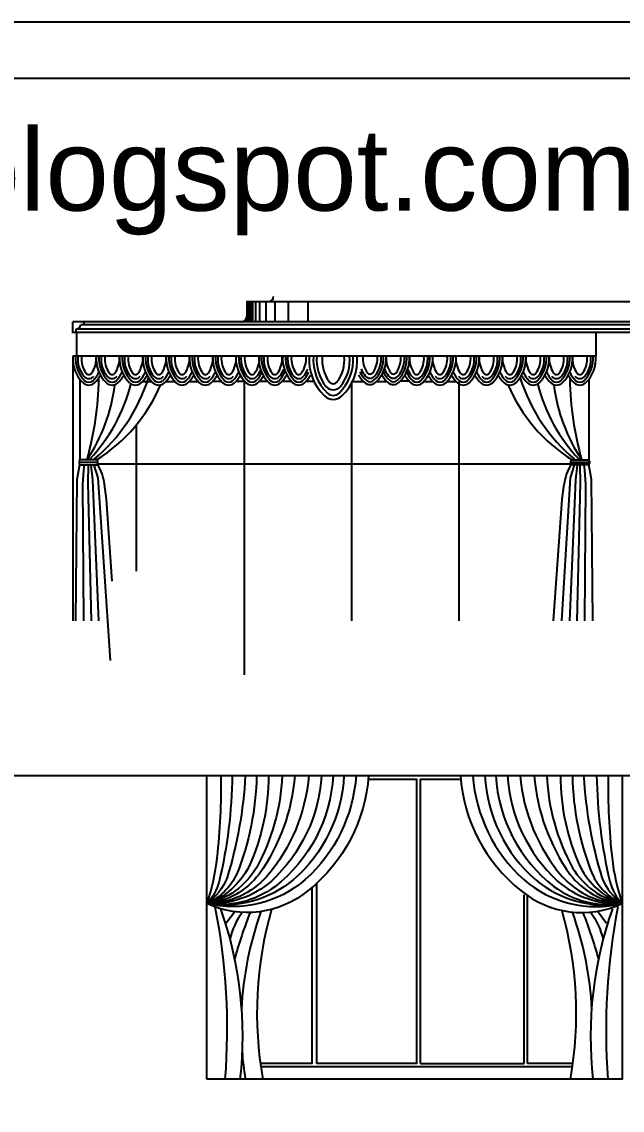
# Model space of a CAD drawing. Header units: inches. Extents: x 3.4 to 45.9, y 7.2 to 32.
# Drawn here: x 9.86 to 13.42, y 25.58 to 32.03 of the extents above; entities that cross this region are included whole.
import ezdxf

# ---------------------------------------------------------------- set-up
doc = ezdxf.new("R2010")
doc.units = ezdxf.units.IN
doc.header["$MEASUREMENT"] = 0
for name, color, linetype in [('02', 2, 'Continuous'), ('4', 4, 'Continuous'), ('kadrbm', 4, 'Continuous')]:
    doc.layers.add(name, color=color, linetype=linetype)
doc.styles.add('bmmm', font='swissel.ttf')

# ---------------------------------------------------------------- blocks, each defined once
blk = doc.blocks.new('kadrbm')
at = {"layer": 'kadrbm', "color": 4}
blk.add_lwpolyline([(0, 0), (0, 24.7972), (21, 24.7972), (21, 0), (0, 0)], close=True, dxfattribs=at)
blk.add_lwpolyline([(20.6631, 0.3257), (20.6631, 24.4603), (0.3369, 24.4603), (0.3369, 0.3257), (20.6631, 0.3257)], dxfattribs=at)
at = {"layer": 'kadrbm', "color": 211, "true_color": 0xf674fb, "style": 'bmmm'}
blk.add_text('www.cad-libraries.blogspot.com', height=0.485134, dxfattribs=at).set_placement((0.5726, 23.6772))

msp = doc.modelspace()

# ---------------------------------------------------------------- linework, layer by layer
at = {"layer": '02'}
for p, q in [((11.1945, 30.3743), (15.5003, 30.3743)), ((11.1969, 30.3743), (11.1969, 30.2543)), ((11.1997, 30.3743), (11.1997, 30.2543)), ((11.2057, 30.3743), (11.2057, 30.2543)), ((11.2111, 30.3743), (11.2111, 30.2543)), ((11.2189, 30.3743), (11.2189, 30.2543)), ((11.2303, 30.3743), (11.2303, 30.2543)), ((11.2472, 30.3743), (11.2472, 30.2543)), ((11.2721, 30.3743), (11.2721, 30.2543)), ((11.3086, 30.3743), (11.3086, 30.2543)), ((11.3623, 30.3743), (11.3623, 30.2543)), ((11.4413, 30.3743), (11.4413, 30.2543)), ((11.5575, 30.3743), (11.5575, 30.2543)), ((10.1639, 30.1873), (10.1639, 30.2543)), ((16.3967, 30.2543), (10.1639, 30.2543)), ((16.3967, 30.2351), (10.2122, 30.2351)), ((10.2319, 30.2351), (10.2319, 30.2543)), ((16.3967, 30.1903), (10.1639, 30.1903)), ((16.3967, 30.2103), (10.1833, 30.2103)), ((10.1833, 30.1903), (10.1833, 30.2103)), ((10.1879, 30.0503), (10.1879, 30.1903)), ((13.2661, 30.1903), (13.2661, 30.0503)), ((13.2661, 30.0503), (10.1645, 30.0503)), ((10.1645, 30.0503), (10.1645, 28.4799)), ((10.2052, 29.9145), (10.2052, 29.4328)), ((10.5778, 29.9003), (10.6322, 29.9003)), ((10.7161, 29.9003), (10.7704, 29.9003)), ((10.8543, 29.9003), (10.9087, 29.9003)), ((11.047, 29.9003), (10.9926, 29.9003)), ((11.1853, 29.9003), (11.1309, 29.9003)), ((11.1803, 29.9003), (11.1803, 28.1603)), ((11.3236, 29.9003), (11.2658, 29.9003)), ((11.4656, 29.9003), (11.4041, 29.9003)), ((11.6004, 29.9003), (11.546, 29.9003)), ((11.8183, 28.4799), (11.8183, 29.9003)), ((11.8183, 29.9003), (11.8879, 29.9003)), ((11.9669, 29.9003), (12.0264, 29.9003)), ((12.1079, 29.9029), (12.1623, 29.9029)), ((12.2453, 29.9003), (12.2997, 29.9003)), ((12.3836, 29.9003), (12.438, 29.9003)), ((12.4564, 28.4799), (12.4564, 29.9003)), ((13.2254, 29.9145), (13.2254, 29.4328)), ((10.5422, 28.7751), (10.5422, 29.6438)), ((10.1903, 29.3187), (10.2052, 29.4074)), ((10.2029, 29.4272), (10.2029, 29.4131)), ((10.3131, 29.4201), (10.2029, 29.4201)), ((10.305, 29.4353), (10.211, 29.4353)), ((10.211, 29.405), (10.305, 29.405)), ((10.2303, 29.374), (10.2332, 29.405)), ((10.2546, 29.2985), (10.2566, 29.4033)), ((10.2829, 29.3157), (10.2727, 29.4033)), ((10.3149, 29.3291), (10.2902, 29.4033)), ((10.3129, 29.4111), (13.2275, 29.4111)), ((10.3131, 29.4131), (10.3131, 29.4272)), ((13.1157, 29.3291), (13.1404, 29.4033)), ((13.1175, 29.4131), (13.1175, 29.4272)), ((13.2277, 29.4201), (13.1175, 29.4201)), ((13.1256, 29.4353), (13.2196, 29.4353)), ((13.2196, 29.405), (13.1256, 29.405)), ((13.1477, 29.3157), (13.1579, 29.4033)), ((13.176, 29.2985), (13.174, 29.4033)), ((13.2003, 29.374), (13.1974, 29.405)), ((13.2403, 29.3187), (13.2254, 29.4074)), ((13.2277, 29.4272), (13.2277, 29.4131)), ((10.1819, 28.4799), (10.1903, 29.3187)), ((10.2239, 29.2885), (10.2303, 29.374)), ((10.3193, 28.4799), (10.2829, 29.3157)), ((10.3883, 28.2454), (10.3149, 29.3291)), ((13.0647, 28.4799), (13.1157, 29.3291)), ((13.1113, 28.4799), (13.1477, 29.3157)), ((13.2067, 29.2885), (13.2003, 29.374)), ((13.2487, 28.4799), (13.2403, 29.3187)), ((10.2287, 28.4799), (10.2239, 29.2885)), ((10.2744, 28.4799), (10.2546, 29.2985)), ((10.3632, 29.2013), (10.3514, 29.2914)), ((13.0674, 29.2013), (13.0792, 29.2914)), ((13.1562, 28.4799), (13.176, 29.2985)), ((13.2019, 28.4799), (13.2067, 29.2885)), ((10.398, 28.7166), (10.3632, 29.2013)), ((13.0156, 28.4799), (13.0674, 29.2013)), ((10.9586, 27.5622), (13.4226, 27.5622)), ((12.8406, 25.8552), (12.8406, 26.8552)), ((12.8606, 25.8552), (12.8606, 26.8552)), ((11.2789, 25.8362), (13.1259, 25.8362)), ((12.2266, 25.8552), (12.8406, 25.8552))]:
    msp.add_line(p, q, dxfattribs=at)
for points in [[(13.4226, 27.5622), (13.4226, 25.7622), (10.9586, 25.7622)], [(10.9586, 25.7622), (10.9586, 27.5622)], [(11.9165, 27.5402), (12.2026, 27.5402), (12.2026, 25.8552), (11.6116, 25.8552)], [(12.2266, 25.8552), (12.2266, 27.5402), (12.4648, 27.5402)], [(11.6116, 25.8552), (11.6116, 26.9246)], [(11.5816, 26.8982), (11.5816, 25.8552), (11.2763, 25.8552)], [(11.1255, 26.7548), (11.0746, 26.6862)], [(13.2794, 26.7548), (13.3302, 26.6862)], [(13.1286, 25.8552), (12.8606, 25.8552)]]:
    msp.add_lwpolyline(points, dxfattribs=at)
for points in [[(11.0416, 27.5622, -0.033132), (11.0189, 27.0751, -0.05424), (10.9586, 26.8032, -0.643497)], [(11.406, 27.5622, -0.114309), (11.2531, 27.0149, -0.206282), (10.9586, 26.8032, -2.315092)], [(11.325, 27.5622, -0.106667), (11.2085, 27.0216, -0.193243), (10.9586, 26.8032, -1.428315)], [(11.481, 27.5622, -0.133593), (11.2687, 26.977, -0.206832), (10.9586, 26.8032, -2.034698)], [(11.5638, 27.5622, -0.155913), (11.3155, 26.9637, -0.209756), (10.9586, 26.8032, -1.834706)], [(11.6396, 27.5622, -0.192246), (11.3423, 26.9369, -0.194614), (10.9586, 26.8032, -3.519137)], [(11.7077, 27.5622, -0.218432), (11.3623, 26.9035, -0.197798), (10.9586, 26.8032, -3.13174)], [(11.7726, 27.5622, -0.204042), (11.4716, 26.9436, -0.217404), (10.9586, 26.8032, -3.522157)], [(11.9182, 27.5622, -0.210478), (11.5609, 26.8812, -0.290078), (10.9586, 26.8032, 0.542119)], [(11.8443, 27.5622, -0.194642), (11.543, 26.9458, -0.241566), (10.9586, 26.8032, -22.627828)], [(11.1873, 27.5622, -0.060659), (11.0791, 26.957, -0.144096), (10.9586, 26.8032, -2.508145)], [(11.1102, 27.5622, -0.053878), (11.0322, 26.9347, -0.12799), (10.9586, 26.8032, -0.133919)], [(11.2539, 27.5622, -0.090801), (11.1371, 26.9793, -0.177752), (10.9586, 26.8032, -2.197305)], [(12.463, 27.5622, 0.210478), (12.8204, 26.8812, 0.290078), (13.4226, 26.8032, -0.542119)], [(12.537, 27.5622, 0.194642), (12.8383, 26.9458, 0.241566), (13.4226, 26.8032, 22.627828)], [(12.6087, 27.5622, 0.204042), (12.9097, 26.9436, 0.217404), (13.4226, 26.8032, 3.522157)], [(12.6736, 27.5622, 0.218432), (13.0189, 26.9035, 0.197798), (13.4226, 26.8032, 3.13174)], [(12.7417, 27.5622, 0.192246), (13.039, 26.9369, 0.194614), (13.4226, 26.8032, 3.519137)], [(12.8175, 27.5622, 0.155913), (13.0658, 26.9637, 0.209756), (13.4226, 26.8032, 1.834706)], [(12.9003, 27.5622, 0.133593), (13.1126, 26.977, 0.206832), (13.4226, 26.8032, 2.034698)], [(12.9753, 27.5622, 0.114309), (13.1282, 27.0149, 0.206282), (13.4226, 26.8032, 2.315092)], [(13.0563, 27.5622, 0.106667), (13.1728, 27.0216, 0.193243), (13.4226, 26.8032, 1.428315)], [(13.1274, 27.5622, 0.090801), (13.2442, 26.9793, 0.177752), (13.4226, 26.8032, 2.197305)], [(13.194, 27.5622, 0.060659), (13.3022, 26.957, 0.144096), (13.4226, 26.8032, 2.508145)], [(13.2711, 27.5622, 0.053878), (13.349, 26.9347, 0.12799), (13.4226, 26.8032, 0.133919)], [(13.3397, 27.5622, 0.033132), (13.3624, 27.0751, 0.05424), (13.4226, 26.8032, 0.643497)], [(11.0072, 26.7833, -0.068221), (11.0666, 25.7622, -0.068221)], [(11.0403, 26.7725, -0.113362), (11.1556, 25.7622, -132.337092)], [(11.1685, 26.7509, 0.099483), (11.0959, 26.5915, 1.65758)], [(11.2155, 26.7504, 0.02649), (11.1234, 26.4738, -72.068993)], [(11.2802, 26.7561, 0.074607), (11.1644, 26.175, -1.170841)], [(11.3425, 26.7688, 0.113329), (11.2906, 25.7622, 13.199957)], [(13.0623, 26.7688, -0.113329), (13.1142, 25.7622, -13.199957)], [(13.1246, 26.7561, -0.074607), (13.2405, 26.175, 1.170841)], [(13.1893, 26.7504, -0.02649), (13.2815, 26.4738, 72.068993)], [(13.3645, 26.7725, 0.113362), (13.2492, 25.7622, 132.337092)], [(13.2363, 26.7509, -0.099483), (13.3089, 26.5915, -1.65758)], [(13.3976, 26.7833, 0.068221), (13.3382, 25.7622, 0.068221)], [(11.1681, 25.9249, 0.019888), (11.1866, 25.7672, -1.170841)]]:
    msp.add_lwpolyline(points, format="xyb", dxfattribs=at)
for centre, radius, start, end in [((11.3245, 30.4043), 0.03, 270, 0), ((11.1645, 30.2843), 0.03, 270, 0), ((10.1823, 30.2407), 0.0304, 271.91171, 349.38489), ((10.3612, 30.0353), 0.1973, 175.64446, 226.32032), ((10.3612, 30.0353), 0.181, 175.25036, 226.32032), ((10.3612, 30.0353), 0.1675, 174.86899, 218.66049), ((10.3612, 30.0353), 0.1459, 174.86899, 216.01865), ((10.1574, 30.0353), 0.1459, 323.98135, 5.13101), ((10.4995, 30.0353), 0.1973, 175.64446, 226.32032), ((10.4995, 30.0353), 0.181, 175.25036, 226.32032), ((10.4995, 30.0353), 0.1675, 174.86899, 218.66049), ((10.4995, 30.0353), 0.1459, 174.86899, 216.01865), ((10.2956, 30.0353), 0.1459, 323.98135, 5.13101), ((10.6377, 30.0353), 0.1973, 175.64446, 226.32032), ((10.6377, 30.0353), 0.181, 175.25036, 226.32032), ((10.6377, 30.0353), 0.1675, 174.86899, 218.66049), ((10.6377, 30.0353), 0.1459, 174.86899, 216.01865), ((10.4339, 30.0353), 0.1459, 323.98135, 5.13101), ((10.776, 30.0353), 0.1973, 175.64446, 226.32032), ((10.776, 30.0353), 0.181, 175.25036, 226.32032), ((10.776, 30.0353), 0.1675, 174.86899, 218.66049), ((10.776, 30.0353), 0.1459, 174.86899, 216.01865), ((10.5722, 30.0353), 0.1459, 323.98135, 5.13101), ((10.9143, 30.0353), 0.1973, 175.64446, 226.32032), ((10.9143, 30.0353), 0.181, 175.25036, 226.32032), ((10.9143, 30.0353), 0.1675, 174.86899, 218.66049), ((10.9143, 30.0353), 0.1459, 174.86899, 216.01865), ((10.7105, 30.0353), 0.1459, 323.98135, 5.13101), ((11.0526, 30.0353), 0.1973, 175.64446, 226.32032), ((11.0526, 30.0353), 0.181, 175.25036, 226.32032), ((11.0526, 30.0353), 0.1675, 174.86899, 218.66049), ((11.0526, 30.0353), 0.1459, 174.86899, 216.01865), ((10.8488, 30.0353), 0.1459, 323.98135, 5.13101), ((11.1909, 30.0353), 0.1973, 175.64446, 226.32032), ((11.1909, 30.0353), 0.181, 175.25036, 226.32032), ((11.1909, 30.0353), 0.1675, 174.86899, 218.66049), ((11.1909, 30.0353), 0.1459, 174.86899, 216.01865), ((10.9871, 30.0353), 0.1459, 323.98135, 5.13101), ((11.3292, 30.0353), 0.1973, 175.64446, 226.32032), ((11.3292, 30.0353), 0.181, 175.25036, 226.32032), ((11.3292, 30.0353), 0.1675, 174.86899, 218.66049), ((11.3292, 30.0353), 0.1459, 174.86899, 216.01865), ((11.1254, 30.0353), 0.1459, 323.98135, 5.13101), ((11.4641, 30.0353), 0.1973, 175.64446, 226.32032), ((11.4641, 30.0353), 0.181, 175.25036, 226.32032), ((11.4641, 30.0353), 0.1675, 174.86899, 218.66049), ((11.4641, 30.0353), 0.1459, 174.86899, 216.01865), ((11.2602, 30.0353), 0.1459, 323.98135, 5.13101), ((11.606, 30.0353), 0.1973, 175.64446, 226.32032), ((11.606, 30.0353), 0.181, 175.25036, 226.32032), ((11.606, 30.0353), 0.1675, 174.86899, 218.66049), ((11.606, 30.0353), 0.1459, 174.86899, 216.01865), ((11.4022, 30.0353), 0.1459, 323.98135, 5.13101), ((11.8616, 30.028), 0.2959, 175.64446, 226.32032), ((11.8616, 30.028), 0.2714, 175.25036, 226.32032), ((11.8616, 30.028), 0.2513, 174.86899, 218.66049), ((11.8616, 30.028), 0.2189, 174.86899, 216.01865), ((11.5559, 30.028), 0.2189, 323.98135, 5.13101), ((11.5559, 30.028), 0.2714, 313.67968, 4.74964), ((11.5559, 30.028), 0.2513, 321.33951, 5.13101), ((11.5559, 30.028), 0.2959, 313.67968, 4.35554), ((12.0293, 30.0379), 0.1459, 174.86899, 216.01865), ((11.8255, 30.0379), 0.1459, 323.98135, 5.13101), ((11.8255, 30.0379), 0.181, 313.67968, 4.74964), ((11.8255, 30.0379), 0.1675, 321.33951, 5.13101), ((11.8255, 30.0379), 0.1973, 313.67968, 4.35554), ((12.1678, 30.0379), 0.1459, 174.86899, 216.01865), ((11.964, 30.0379), 0.1459, 323.98135, 5.13101), ((11.964, 30.0379), 0.181, 313.67968, 4.74964), ((11.964, 30.0379), 0.1675, 321.33951, 5.13101), ((11.964, 30.0379), 0.1973, 313.67968, 4.35554), ((12.3061, 30.0379), 0.1459, 174.86899, 216.01865), ((12.1014, 30.0353), 0.1459, 323.98135, 5.13101), ((12.1014, 30.0353), 0.181, 313.67968, 4.74964), ((12.1014, 30.0353), 0.1675, 321.33951, 5.13101), ((12.1014, 30.0353), 0.1973, 313.67968, 4.35554), ((12.4435, 30.0353), 0.1459, 174.86899, 216.01865), ((12.2397, 30.0353), 0.1459, 323.98135, 5.13101), ((12.2397, 30.0353), 0.181, 313.67968, 4.74964), ((12.2397, 30.0353), 0.1675, 321.33951, 5.13101), ((12.2397, 30.0353), 0.1973, 313.67968, 4.35554), ((12.5818, 30.0353), 0.1459, 174.86899, 216.01865), ((12.378, 30.0353), 0.1459, 323.98135, 5.13101), ((12.378, 30.0353), 0.181, 313.67968, 4.74964), ((12.378, 30.0353), 0.1675, 321.33951, 5.13101), ((12.378, 30.0353), 0.1973, 313.67968, 4.35554), ((12.7201, 30.0353), 0.1459, 174.86899, 216.01865), ((12.5163, 30.0353), 0.1459, 323.98135, 5.13101), ((12.5163, 30.0353), 0.181, 313.67968, 4.74964), ((12.5163, 30.0353), 0.1675, 321.33951, 5.13101), ((12.5163, 30.0353), 0.1973, 313.67968, 4.35554), ((12.8584, 30.0353), 0.1459, 174.86899, 216.01865), ((12.6546, 30.0353), 0.1459, 323.98135, 5.13101), ((12.6546, 30.0353), 0.181, 313.67968, 4.74964), ((12.6546, 30.0353), 0.1675, 321.33951, 5.13101), ((12.6546, 30.0353), 0.1973, 313.67968, 4.35554), ((12.9967, 30.0353), 0.1459, 174.86899, 216.01865), ((12.7929, 30.0353), 0.1459, 323.98135, 5.13101), ((12.7929, 30.0353), 0.181, 313.67968, 4.74964), ((12.7929, 30.0353), 0.1675, 321.33951, 5.13101), ((12.7929, 30.0353), 0.1973, 313.67968, 4.35554), ((13.135, 30.0353), 0.1459, 174.86899, 216.01865), ((12.9311, 30.0353), 0.1459, 323.98135, 5.13101), ((12.9311, 30.0353), 0.181, 313.67968, 4.74964), ((12.9311, 30.0353), 0.1675, 321.33951, 5.13101), ((12.9311, 30.0353), 0.1973, 313.67968, 4.35554), ((13.2732, 30.0353), 0.1459, 174.86899, 216.01865), ((13.0694, 30.0353), 0.1459, 323.98135, 5.13101), ((13.0694, 30.0353), 0.181, 313.67968, 4.74964), ((13.0694, 30.0353), 0.1675, 321.33951, 5.13101), ((13.0694, 30.0353), 0.1973, 313.67968, 4.35554), ((11.1254, 30.0353), 0.1675, 321.33951, 337.86806), ((11.2602, 30.0353), 0.1675, 321.33951, 337.86806), ((11.2673, 30.0353), 0.1675, 321.33951, 337.86806), ((11.4022, 30.0353), 0.1675, 321.33951, 337.86806), ((12.0293, 30.0379), 0.181, 206.44033, 226.32032), ((12.0293, 30.0379), 0.1675, 202.13194, 218.66049), ((12.1678, 30.0379), 0.181, 206.44033, 226.32032), ((12.1678, 30.0379), 0.1675, 202.13194, 218.66049), ((12.3052, 30.0353), 0.1675, 202.13194, 218.66049), ((10.2593, 29.9286), 0.0497, 226.32032, 313.67968), ((10.2593, 29.9538), 0.037, 218.66049, 321.33951), ((10.2593, 29.9286), 0.0334, 226.32032, 313.67968), ((10.2593, 29.9612), 0.0199, 216.01865, 323.98135), ((8.4767, 29.9378), 1.8418, 344.16474, 359.26122), ((10.1574, 30.0353), 0.181, 313.67968, 333.55967), ((9.616, 30.2377), 1.0463, 310.22001, 342.26088), ((10.1574, 30.0353), 0.1973, 313.67968, 330.11522), ((10.3976, 29.9286), 0.0497, 226.32032, 313.67968), ((10.3976, 29.9538), 0.037, 218.66049, 321.33951), ((10.3976, 29.9286), 0.0334, 226.32032, 313.67968), ((10.3976, 29.9612), 0.0199, 216.01865, 323.98135), ((10.2956, 30.0353), 0.181, 313.67968, 333.55967), ((10.2956, 30.0353), 0.1973, 313.67968, 330.11522), ((10.5358, 29.9286), 0.0497, 226.32032, 313.67968), ((10.5358, 29.9538), 0.037, 218.66049, 321.33951), ((10.5358, 29.9286), 0.0334, 226.32032, 313.67968), ((10.5358, 29.9612), 0.0199, 216.01865, 323.98135), ((10.4339, 30.0353), 0.181, 313.67968, 333.55967), ((10.4339, 30.0353), 0.1973, 313.67968, 330.11522), ((10.6741, 29.9286), 0.0497, 226.32032, 313.67968), ((10.6741, 29.9538), 0.037, 218.66049, 321.33951), ((10.6741, 29.9286), 0.0334, 226.32032, 313.67968), ((10.6741, 29.9612), 0.0199, 216.01865, 323.98135), ((10.5722, 30.0353), 0.181, 313.67968, 333.55967), ((10.5722, 30.0353), 0.1973, 313.67968, 330.11522), ((10.8124, 29.9286), 0.0497, 226.32032, 313.67968), ((10.8124, 29.9538), 0.037, 218.66049, 321.33951), ((10.8124, 29.9286), 0.0334, 226.32032, 313.67968), ((10.8124, 29.9612), 0.0199, 216.01865, 323.98135), ((10.7105, 30.0353), 0.181, 313.67968, 333.55967), ((10.7105, 30.0353), 0.1973, 313.67968, 330.11522), ((10.9507, 29.9286), 0.0497, 226.32032, 313.67968), ((10.9507, 29.9538), 0.037, 218.66049, 321.33951), ((10.9507, 29.9286), 0.0334, 226.32032, 313.67968), ((10.9507, 29.9612), 0.0199, 216.01865, 323.98135), ((10.8488, 30.0353), 0.181, 313.67968, 333.55967), ((10.8488, 30.0353), 0.1973, 313.67968, 330.11522), ((11.089, 29.9286), 0.0497, 226.32032, 313.67968), ((11.089, 29.9538), 0.037, 218.66049, 321.33951), ((11.089, 29.9286), 0.0334, 226.32032, 313.67968), ((11.089, 29.9612), 0.0199, 216.01865, 323.98135), ((10.9871, 30.0353), 0.181, 313.67968, 333.55967), ((10.9871, 30.0353), 0.1973, 313.67968, 330.11522), ((11.2273, 29.9286), 0.0497, 226.32032, 313.67968), ((11.2273, 29.9538), 0.037, 218.66049, 321.33951), ((11.2273, 29.9286), 0.0334, 226.32032, 313.67968), ((11.2273, 29.9612), 0.0199, 216.01865, 323.98135), ((11.1254, 30.0353), 0.181, 313.67968, 333.55967), ((11.1254, 30.0353), 0.1973, 313.67968, 330.11522), ((11.3621, 29.9286), 0.0497, 226.32032, 313.67968), ((11.3621, 29.9538), 0.037, 218.66049, 321.33951), ((11.3621, 29.9286), 0.0334, 226.32032, 313.67968), ((11.3621, 29.9612), 0.0199, 216.01865, 323.98135), ((11.2602, 30.0353), 0.181, 313.67968, 333.55967), ((11.2602, 30.0353), 0.1973, 313.67968, 330.11522), ((11.5041, 29.9286), 0.0497, 226.32032, 313.67968), ((11.5041, 29.9538), 0.037, 218.66049, 321.33951), ((11.5041, 29.9286), 0.0334, 226.32032, 313.67968), ((11.5041, 29.9612), 0.0199, 216.01865, 323.98135), ((11.4022, 30.0353), 0.181, 313.67968, 333.55967), ((11.4022, 30.0353), 0.1973, 313.67968, 330.11522), ((11.7087, 29.9168), 0.0299, 216.01865, 323.98135), ((12.0293, 30.0379), 0.1973, 209.88478, 226.32032), ((11.9274, 29.9312), 0.0497, 226.32032, 313.67968), ((11.9274, 29.9564), 0.037, 218.66049, 321.33951), ((11.9274, 29.9312), 0.0334, 226.32032, 313.67968), ((11.9274, 29.9638), 0.0199, 216.01865, 323.98135), ((12.1678, 30.0379), 0.1973, 209.88478, 226.32032), ((12.0659, 29.9312), 0.0497, 226.32032, 313.67968), ((12.0659, 29.9564), 0.037, 218.66049, 321.33951), ((12.0659, 29.9312), 0.0334, 226.32032, 313.67968), ((12.0659, 29.9638), 0.0199, 216.01865, 323.98135), ((12.3052, 30.0353), 0.1973, 209.88478, 226.32032), ((12.3052, 30.0353), 0.181, 206.44033, 226.32032), ((12.2033, 29.9286), 0.0497, 226.32032, 313.67968), ((12.2033, 29.9538), 0.037, 218.66049, 321.33951), ((12.2033, 29.9286), 0.0334, 226.32032, 313.67968), ((12.2033, 29.9612), 0.0199, 216.01865, 323.98135), ((12.4435, 30.0353), 0.1973, 209.88478, 226.32032), ((12.4435, 30.0353), 0.181, 206.44033, 226.32032), ((12.3416, 29.9286), 0.0497, 226.32032, 313.67968), ((12.3416, 29.9538), 0.037, 218.66049, 321.33951), ((12.3416, 29.9286), 0.0334, 226.32032, 313.67968), ((12.3416, 29.9612), 0.0199, 216.01865, 323.98135), ((12.5818, 30.0353), 0.1973, 209.88478, 226.32032), ((12.5818, 30.0353), 0.181, 206.44033, 226.32032), ((12.4799, 29.9286), 0.0497, 226.32032, 313.67968), ((12.4799, 29.9538), 0.037, 218.66049, 321.33951), ((12.4799, 29.9286), 0.0334, 226.32032, 313.67968), ((12.4799, 29.9612), 0.0199, 216.01865, 323.98135), ((12.7201, 30.0353), 0.1973, 209.88478, 226.32032), ((12.7201, 30.0353), 0.181, 206.44033, 226.32032), ((12.6182, 29.9286), 0.0497, 226.32032, 313.67968), ((12.6182, 29.9538), 0.037, 218.66049, 321.33951), ((12.6182, 29.9286), 0.0334, 226.32032, 313.67968), ((12.6182, 29.9612), 0.0199, 216.01865, 323.98135), ((12.8584, 30.0353), 0.1973, 209.88478, 226.32032), ((12.8584, 30.0353), 0.181, 206.44033, 226.32032), ((12.7565, 29.9286), 0.0497, 226.32032, 313.67968), ((12.7565, 29.9538), 0.037, 218.66049, 321.33951), ((12.7565, 29.9286), 0.0334, 226.32032, 313.67968), ((12.7565, 29.9612), 0.0199, 216.01865, 323.98135), ((13.8146, 30.2377), 1.0463, 197.73912, 229.77999), ((12.9967, 30.0353), 0.1973, 209.88478, 226.32032), ((12.9967, 30.0353), 0.181, 206.44033, 226.32032), ((12.8948, 29.9286), 0.0497, 226.32032, 313.67968), ((12.8948, 29.9538), 0.037, 218.66049, 321.33951), ((12.8948, 29.9286), 0.0334, 226.32032, 313.67968), ((12.8948, 29.9612), 0.0199, 216.01865, 323.98135), ((13.135, 30.0353), 0.1973, 209.88478, 226.32032), ((13.135, 30.0353), 0.181, 206.44033, 226.32032), ((13.033, 29.9286), 0.0497, 226.32032, 313.67968), ((13.033, 29.9538), 0.037, 218.66049, 321.33951), ((13.033, 29.9286), 0.0334, 226.32032, 313.67968), ((13.033, 29.9612), 0.0199, 216.01865, 323.98135), ((13.2732, 30.0353), 0.1973, 209.88478, 226.32032), ((13.2732, 30.0353), 0.181, 206.44033, 226.32032), ((14.9539, 29.9378), 1.8418, 180.73878, 195.83526), ((13.1713, 29.9286), 0.0497, 226.32032, 313.67968), ((13.1713, 29.9538), 0.037, 218.66049, 321.33951), ((13.1713, 29.9286), 0.0334, 226.32032, 313.67968), ((13.1713, 29.9612), 0.0199, 216.01865, 323.98135), ((9.3839, 30.0085), 1.0375, 326.37337, 352.75477), ((9.5392, 30.1249), 0.9986, 316.60575, 345.95255), ((9.788, 30.2626), 0.9756, 302.00526, 337.05338), ((11.7087, 29.9057), 0.0556, 218.66049, 321.33951), ((11.7087, 29.8679), 0.0501, 226.32032, 313.67968), ((13.6426, 30.2626), 0.9756, 202.94662, 237.99474), ((13.8914, 30.1249), 0.9986, 194.04745, 223.39425), ((14.0467, 30.0085), 1.0375, 187.24523, 213.62663), ((11.7087, 29.8679), 0.0746, 226.32032, 313.67968), ((10.211, 29.4272), 0.00808, 90, 180), ((10.211, 29.4131), 0.00808, 180, 270), ((10.305, 29.4272), 0.00808, 0, 90), ((10.305, 29.4131), 0.00808, 270, 0), ((10.1069, 29.2695), 0.2455, 5.11679, 33.9023), ((13.3237, 29.2695), 0.2455, 146.0977, 174.88321), ((13.1256, 29.4272), 0.00808, 90, 180), ((13.1256, 29.4131), 0.00808, 180, 270), ((13.2196, 29.4272), 0.00808, 0, 90), ((13.2196, 29.4131), 0.00808, 270, 0)]:
    msp.add_arc(centre, radius, start, end, dxfattribs=at)
at = {"layer": '4'}
msp.add_line((3.7032, 27.5622), (24.0294, 27.5622), dxfattribs=at)

# ---------------------------------------------------------------- block references
at = {"layer": 'kadrbm'}
msp.add_blockref('kadrbm', (3.3663, 7.2365), dxfattribs=at)

doc.saveas('drawing.dxf')
